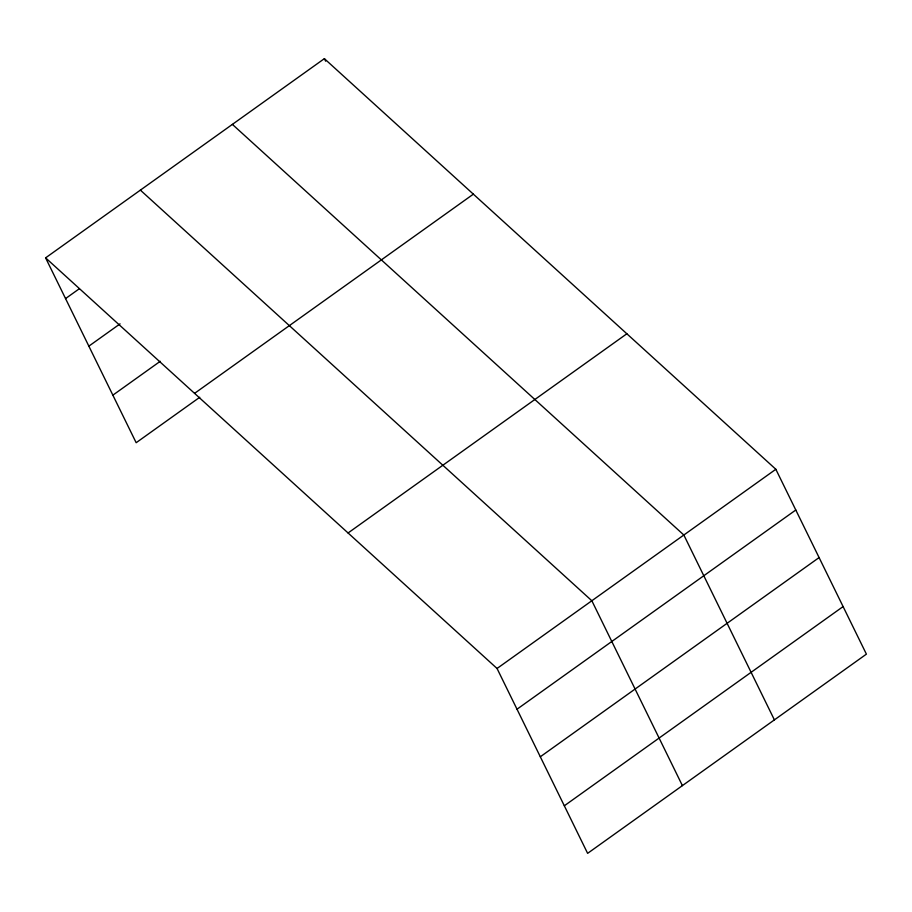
<?xml version="1.0" encoding="UTF-8"?>
<svg xmlns="http://www.w3.org/2000/svg" width="912" height="912" viewBox="0 0 912 912"><rect width="100%" height="100%" fill="white"/><g stroke="black" fill="none" stroke-linecap="round" stroke-linejoin="round"><path stroke-width="1.37" d="M45.6 257.857L324.376 58.653L775.838 469.281L866.4 654.143L587.624 853.347L497.051 668.485L45.6 257.857L136.162 442.719L199.739 397.29M65.55 298.589L79.424 288.671M88.852 346.15L120.065 323.851M112.86 395.158L160.261 361.289M194.575 393.357L473.362 194.153M348.076 532.973L626.852 333.769M497.051 668.485L775.838 469.281M517.013 709.217L795.788 510.013M540.314 756.778L819.09 557.574M564.323 805.786L843.098 606.583M232.378 124.385L683.84 535.013L774.402 719.887M140.38 190.129L591.842 600.757L682.404 785.62M324.376 58.653L325.63 61.195"/></g></svg>
